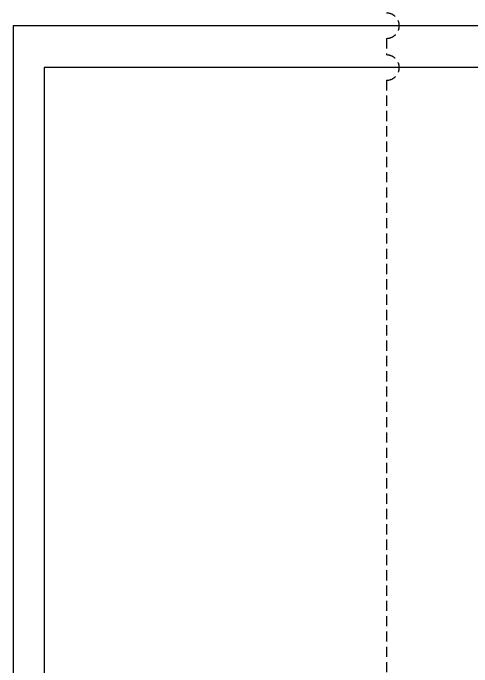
# Model space of a CAD drawing. Extents: x -446 to 204872, y -474580 to 19085.
# Drawn here: x 4417 to 6948, y 11173 to 14777 of the extents above; entities that cross this region are included whole.
import ezdxf

# ---------------------------------------------------------------- set-up
doc = ezdxf.new("R2010")
doc.units = 0
doc.header["$LTSCALE"] = 750
doc.header["$MEASUREMENT"] = 0
doc.linetypes.add('HIDDEN', pattern=[0.375, 0.25, -0.125])
doc.layers.get('0').update_dxf_attribs({"linetype": 'CONTINUOUS'})

msp = doc.modelspace()

# ---------------------------------------------------------------- linework, layer by layer
at = {"color": 1}
for p, q in [((20485.4, 14707.3), (4417.2, 14707.3)), ((4417.2, 14707.3), (4417.2, 9450.8)), ((20485.4, 14476.3), (4589, 14476.3)), ((4589, 14476.3), (4589, 9450.8))]:
    msp.add_line(p, q, dxfattribs=at)
at = {"color": 1, "linetype": 'HIDDEN', "ltscale": 0.3}
for p, q in [((6476, 14637.6), (6476, 14545.9)), ((6476, 14406.6), (6476, 7670.5))]:
    msp.add_line(p, q, dxfattribs=at)
for centre in [(6477.3, 14707.3), (6477.3, 14476.3)]:
    msp.add_arc(centre, 69.7, 268.9242, 91.0758, dxfattribs=at)

doc.saveas('drawing.dxf')
